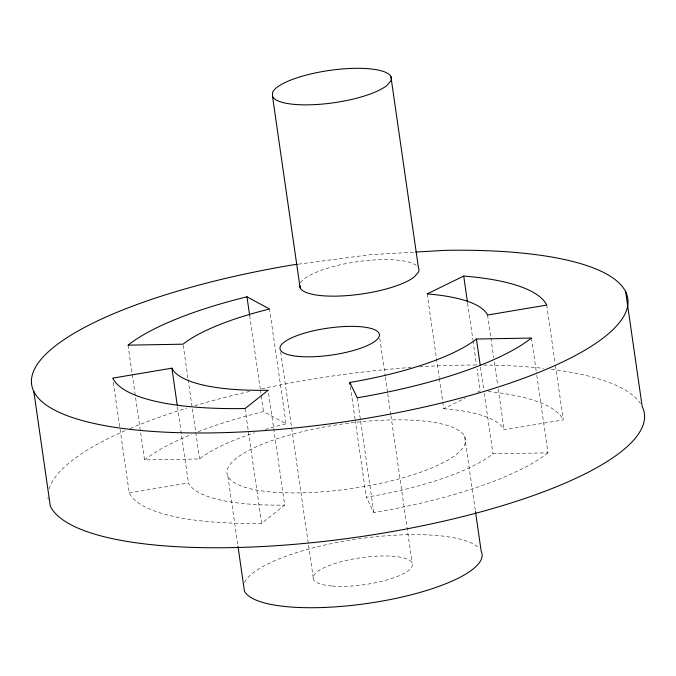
<?xml version="1.0" encoding="UTF-8"?>
<svg xmlns="http://www.w3.org/2000/svg" width="676" height="676" viewBox="0 0 676 676"><rect width="100%" height="100%" fill="white"/><g stroke="black" fill="none" stroke-linecap="round" stroke-linejoin="round"><path stroke-width="0.51" stroke-dasharray="3.38 2.54" d="M113.314 382.312L129.251 492.922A220.849 59.758 -8.2 0 0 261.612 523.308L284.706 505.057L268.161 390.272M439.349 378.45L443.709 408.71L465.257 398.164M477.433 392.207L480.247 390.829L477.087 368.919M129.251 492.922L188.443 482.96A160.618 43.467 -8.2 0 0 284.706 505.057M443.709 408.71A160.618 43.467 -8.2 0 1 504.102 429.818L563.285 419.855L555.317 364.55M298.403 264.172L370.042 254.708L414.591 252.123M132.226 374.369L144.554 459.933L199.572 458.97A160.618 43.467 -8.2 0 1 254.641 432.733M547.982 452.835A220.849 59.758 -8.2 0 1 373.811 512.569L366.299 497.249A160.618 43.467 -8.2 0 0 492.973 453.807L547.982 452.835L536.406 372.493M198.262 431.702A220.849 59.758 -8.2 0 1 263.496 411.574L286.075 423.801L269.53 309.017M546.749 305.07L555.165 363.502M531.446 338.051L536.254 371.445M487.557 315.033L490.717 336.944M490.869 337.992L493.725 357.815M494.325 361.99L497.637 384.948M498.237 389.123L504.102 429.818M480.492 367.195L483.644 389.114M484.253 393.28L492.973 453.807M467.615 303.178L472.879 339.698M473.031 340.738L476.487 364.744M464.64 436.459L475.465 511.588M427.164 293.925L439.197 377.402M379.802 338.515L385.219 376.084M385.371 377.123L387.618 392.781M387.77 393.821L390.779 414.692M390.931 415.74L412.132 562.863M357.274 397.784L373.811 512.569M350.362 386.638L355.027 418.985M355.17 420.024L366.299 497.249M280.709 351.993L313.487 579.476M249.664 315.574L260.192 388.624M260.345 389.663L261.097 394.885M261.24 395.925L263.496 411.574M245.075 408.524L261.612 523.308M227.896 476.318L237.969 546.225M183.179 345.233L187.996 378.619M188.139 379.667L199.572 458.97M177.467 406.783L188.443 482.96M128.017 345.157L132.082 373.329M244.585 582.484A120.463 32.6 -8.2 0 1 357.697 538.975A120.463 32.6 -8.2 0 1 479.225 548.422M48.199 499.361A301.158 81.492 -8.2 0 1 47.996 497.325M49.069 488.951A301.158 81.492 -8.2 0 1 126.302 430.147M130.054 428.533A301.158 81.492 -8.2 0 1 186.779 408.127M194.773 405.718A301.158 81.492 -8.2 0 1 250.357 391.277M261.604 388.793A301.158 81.492 -8.2 0 1 411.067 367.44M419.542 366.865A301.158 81.492 -8.2 0 1 478.278 365.006M483.737 365.04A301.158 81.492 -8.2 0 1 543.656 368.378M551.295 369.29A301.158 81.492 -8.2 0 1 640.459 403.547M144.554 459.933A220.849 59.758 -8.2 0 1 191.333 434.457M488.173 391.548A220.849 59.758 -8.2 0 1 563.285 419.855M265.355 429.395A160.618 43.467 -8.2 0 1 286.075 423.801M300.583 282.788A60.232 16.3 -8.2 0 1 355.652 261.942A60.232 16.3 -8.2 0 1 416.272 265.406M273.188 492.145A120.463 32.6 -8.2 0 0 464.497 445.07A120.463 32.6 -8.2 0 0 301.124 431.947A120.463 32.6 -8.2 0 0 273.188 492.145M332.364 586.067A50.193 13.579 -8.2 0 0 412.073 566.454A50.193 13.579 -8.2 0 0 344 560.987A50.193 13.579 -8.2 0 0 332.364 586.067"/><path stroke-width="1.01" d="M272.538 96.541L272.614 92.24A60.232 16.3 -8.2 0 1 339.791 69.197A60.232 16.3 -8.2 0 1 390.838 80.917L386.74 85.607A60.232 16.3 -8.2 0 1 323.66 103.96A60.232 16.3 -8.2 0 1 272.538 96.541L300.11 287.849A60.232 16.3 -8.2 0 0 351.233 295.26A60.232 16.3 -8.2 0 0 414.303 276.915L418.41 272.225A60.232 16.3 -8.2 0 0 418.478 267.916L390.914 76.616M300.11 287.849L300.144 285.847M463.711 276.045L427.164 293.925A160.618 43.467 -8.2 0 1 487.557 315.033L546.749 305.07A220.849 59.758 -8.2 0 0 463.711 276.045L467.462 302.13M171.898 368.175L112.715 378.137A220.849 59.758 -8.2 0 0 245.075 408.524L268.161 390.272A160.618 43.467 -8.2 0 1 171.898 368.175L177.163 404.696M297.364 264.308L292.176 264.992A301.158 81.492 -8.2 0 0 64.49 414.625A301.158 81.492 -8.2 0 0 548.718 368.268A301.158 81.492 -8.2 0 0 445.171 250.348L415.647 252.064M476.428 339.022L531.446 338.051A220.849 59.758 -8.2 0 1 357.274 397.784L349.762 382.464A160.618 43.467 -8.2 0 0 476.428 339.022L480.188 365.108M246.96 296.798L269.53 309.017A160.618 43.467 -8.2 0 0 183.027 344.185L128.017 345.157A220.849 59.758 -8.2 0 1 246.96 296.798L249.664 315.574M625.663 291.787L642.2 406.563A301.158 81.492 -8.2 0 1 383.824 533.001A301.158 81.492 -8.2 0 1 50.337 506.206L33.8 391.421M475.465 511.588L481.185 551.244A120.463 32.6 -8.2 0 1 377.833 601.817A120.463 32.6 -8.2 0 1 244.442 591.094L237.969 546.225M349.762 382.464L350.058 384.551M299.282 356.505A50.193 13.579 -8.2 0 0 378.991 336.893A50.193 13.579 -8.2 0 0 310.918 331.417A50.193 13.579 -8.2 0 0 299.282 356.505"/></g></svg>
